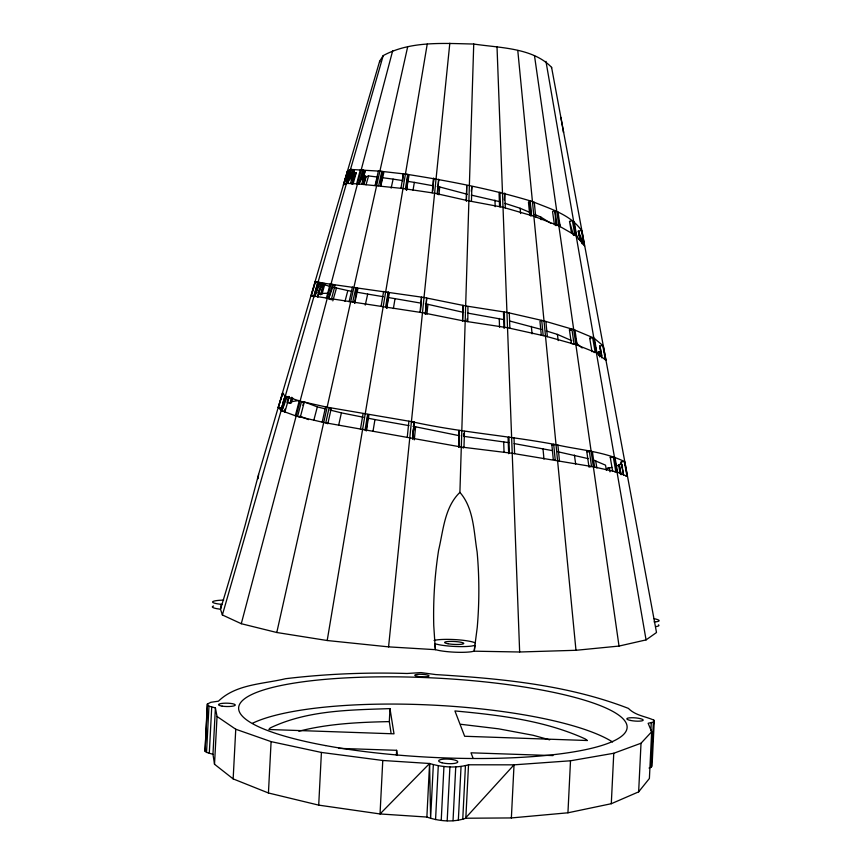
<?xml version="1.0" encoding="UTF-8"?>
<svg xmlns="http://www.w3.org/2000/svg" width="864" height="864" viewBox="0 0 864 864"><rect width="100%" height="100%" fill="white"/><g stroke="black" fill="none" stroke-linecap="round" stroke-linejoin="round"><path stroke-width="1.3" d="M563.512 131.609L563.512 132.43L560.887 117.45M529.891 215.395L530.161 200.858L528.455 202.046L529.74 215.384M433.544 182.25L433.652 178.254L432.173 192.845M458.622 446.785L459.086 430.499L458.719 447.314L459.086 430.499M474.163 651.186L477.241 627.448A466.668 440.618 -25.1 0 0 477.112 551.869C473.742 531.824 473.969 508.475 459.907 492.383L473.731 44.032C443.588 43.448 410.594 40.694 383.216 55.598L379.652 61.247L258.595 474.412L244.987 525.722A299.646 19.516 -74 0 1 226.4 589.734L220.504 609.239L222.372 614.963L241.283 623.711L276.782 632.502L327.197 640.516L388.573 646.866L435.434 649.674L439.117 650.516A22.529 3.521 3 0 0 471.193 651.769L474.163 651.186L519.653 651.996L575.975 650.29L619.024 646.067L646.067 639.9L656.51 632.513L551.588 67.37C532.591 47.498 499.165 47.93 473.731 44.032M463.547 436.115L463.622 433.447M467.046 321.408L467.122 318.859M464.465 431.341L463.968 447.358L463.18 448.103M467.791 321.656L467.942 306.763M471.442 201.388L471.884 186.721L471.29 191.203M403.283 176.472L403.38 173.837L400.95 188.287M567.94 812.797L570.51 760.784L613.764 753.268L641.023 743.234L651.672 731.765L648.14 723.287L653.389 722.056L654.253 721.138L653.81 720.122C645.214 716.234 635.537 715.63 628.387 708.383C567.14 684.698 500.818 678.586 435.769 674.579L420.984 672.592L407.074 673.488C366.52 672.246 325.901 673.877 285.606 678.704C263.077 684.126 235.969 684.083 218.441 701.179L210.827 702.302L207.263 704.138L205.027 751.226L206.528 752.393L212.965 754.294L214.52 764.251L233.15 778.896L268.434 792.99L318.708 805.129L380.041 813.953L426.87 817.052C439.182 821.34 453.373 822.539 465.826 818.23L511.369 817.938L567.94 812.797L611.291 803.714L638.647 791.856L649.393 778.475L651.672 731.765M611.291 803.714L613.764 753.268M638.647 791.856L641.023 743.234M650.862 730.782L651.251 722.79M649.037 768.064L651.186 767.189L653.389 722.056M651.877 759.672L652.266 751.766M652.784 741.215L653.108 734.627M653.616 724.075L653.81 720.122M654.253 721.138L652.061 766.13L651.186 767.189M207.263 704.138L208.969 706.19L215.406 707.875L217.037 716.483L235.753 729.238L271.102 741.625L321.419 752.447L382.774 760.482L380.041 813.953L429.581 763.495C442.055 767.254 455.9 768.377 468.526 764.791L514.026 764.834L570.51 760.784M391.1 733.46L389.318 721.602L389.977 708.61C349.693 710.014 307.228 710.186 270.151 727.985L268.823 729.497L394.006 733.828L389.977 708.61M396.382 755.276L396.63 750.308L338.774 748.364M435.434 649.674L434.938 643.734M426.87 817.052L429.581 763.495L382.774 760.482M433.339 764.694L430.618 818.424L429.581 763.495M435.564 819.59L438.286 765.731M441.223 820.4L443.945 766.465M447.185 820.8L449.906 766.843M453.028 820.757L455.749 766.854M458.341 820.282L461.052 766.476M462.748 819.396L465.448 765.752M465.826 818.23L468.526 764.791M474.401 650.084L475.006 645.311M511.369 817.938L514.026 764.834L465.858 817.657M205.027 751.226L207.446 705.175M206.528 752.393L208.969 706.19M209.293 753.451L211.723 707.13M212.965 754.294L215.406 707.875M220.784 608.353L220.99 604.346L217.156 603.774A19.667 2.527 1.8 0 1 219.629 600.286L223.657 600.08M214.52 764.251L217.037 716.483M233.15 778.896L235.753 729.238M268.434 792.99L271.102 741.625M318.708 805.129L321.419 752.447M432.853 190.966L433.652 178.254M551.545 68.008L551.588 67.37M420.617 310.165L421.546 297.108L419.99 312.325M504.295 199.886L504.76 193.277L503.95 193.882M414.115 422.118L412.754 438.826L414.115 422.118L412.754 438.826L414.191 422.41L411.426 421.61L327.132 407.203L300.078 401.198L285.282 396.166L282.355 393.325L282.874 393.055L278.262 407.279L281.146 410.562L296.147 416.048L323.719 422.485L461.3 447.034L512.222 453.298L593.352 466.787L617.026 472.057L627.361 476.345L624.802 461.7C603.396 451.278 578.956 449.95 556.027 444.69C508.032 435.553 459.162 432.302 411.426 421.61M426.643 298.015L425.315 314.323L426.719 298.49M438.642 179.204L437.173 193.774M380.689 185.738L381.866 171.396L383.767 172.757L380.873 185.738L382.828 172.109L379.89 171.169L350.482 169.42L347.447 171.148L350.546 172.087M388.12 292.075L386.77 308.232L385.603 307.109L388.12 292.075L389.275 293.231L386.77 308.232L388.584 292.55M406.49 190.253L407.797 174.42L408.899 175.824L406.49 190.253L408.348 175.144L405.432 174.074L379.89 171.169M584.593 246.002L576.137 235.764L558.857 225.871L533.855 216.227L503.021 207.295L468.893 200.912L434.603 193.201L403.002 188.525L357.502 183.859L346.464 183.395L343.397 184.972L347.447 171.148M402.635 181.386L403.38 173.837M388.573 646.866L449.82 43.2M437.486 193.817L438.718 179.917M414.288 439.884L415.595 426.805L412.981 426.341M426.913 314.345L427.928 304.333L425.293 303.88M438.944 194.832L439.733 186.98L437.195 186.516M407.279 437.098L408.899 421.2M368.053 414.796L366.26 430.996L368.874 415.379L367.632 414.482L365.018 430.132M258.077 478.71L258.595 474.412M356.756 288.004L354.64 303.437L357.934 288.673L355.946 287.518L352.652 302.314M373.032 431.158L374.954 419.569L367.211 418.025M393.379 308.567L395.032 298.663L388.519 297.572M413.035 190.177L414.331 182.38L407.7 181.364M327.197 640.516L427.226 44.107M405.378 188.881L407.797 174.42M360.439 429.322L363.064 413.694M381.089 306.439L383.616 291.416M599.422 356L598.784 351.842L600.869 351.464M600.005 346.842L599.584 346.075L602.737 345.427L605.416 359.878M338.602 425.466L341.399 412.862L329.994 410.033M365.256 305.068L367.686 294.095L383.314 296.708M391.133 188.147L393.131 179.129L402.408 180.554M378.68 185.695L381.866 171.396M322.196 422.129L325.609 406.868M349.121 301.795L352.426 287.032M378.367 171.05L375.17 185.339L376.207 182.974M276.782 632.502L407.711 46.656M363.193 184.496L365.407 175.835M364.306 183.254L365.893 177.066M304.182 402.462L300.262 417.312L297.594 416.383L301.514 401.522L304.182 402.462L302.994 402.17M331.247 299.84L335.07 285.358L332.489 284.245L328.655 298.75L330.383 299.473M361.822 183.956L365.202 171.104L362.696 169.83L358.96 183.978L365.202 171.104M313.772 420.412L317.326 406.901L305.154 402.224M344.995 301.374L347.825 290.585L351.799 291.287M375.592 184.712L377.266 178.33M299.236 400.918L295.315 415.746L296.363 416.059M326.344 298.372L330.167 283.9M356.616 183.827L360.353 169.7M241.283 623.711L392.72 50.598M287.41 401.328L288.803 396.403M289.267 396.544L287.064 402.57L290.034 403.423L291.773 397.256M318.708 294.052L320.695 294.613L323.838 283.457M351.864 184.043L355.018 172.832M290.034 403.423L291.838 398.228M320.695 294.613L324.227 283.295M352.231 183.935L355.396 172.735M292.723 398.045L291.341 402.97L290.444 403.164M324.745 284.44L321.959 294.343L321.084 294.451M353.084 183.913L356.238 172.714M302.908 405.346L303.934 401.76M332.813 300.856L336.485 288.014L347.825 290.585M366.034 184.799L368.572 175.932L377.6 177.055M280.984 410.378L285.12 396.004M313.837 296.114L317.909 281.956M346.216 183.524L350.233 169.571M222.372 614.963L383.216 55.598M281.923 410.843L286.07 396.436L289.073 397.364L284.936 411.761L281.923 410.843L287.107 396.76M350.482 169.42L354.218 170.597L347.306 183.438L351.324 169.441L354.218 170.597L350.579 183.298M284.936 411.761L284.288 411.491L284.98 409.093M317.52 295.855L318.632 292M320.112 286.837L321.224 282.971L321.894 283.122L317.822 297.313M352.069 175.597L353.171 171.796M363.679 184.248L365.882 176.72L368.572 175.932M311.764 294.451L315.457 281.837L318.254 282.917L314.55 295.553M283.241 401.836L283.986 399.298M283.586 393.8L282.506 393.476L278.413 407.452L281.513 408.348L285.228 395.647M283.694 401.544L284.44 399.006M328.655 298.75L333.547 284.72M358.96 183.978L363.982 170.51M362.372 179.042L363.722 175.435M320.166 282.528L314.863 296.287L318.946 282.085L321.894 283.122M318.179 292.561L321.419 284.126M353.765 178.751L356.119 172.681M350.989 178.438L353.452 172.422M347.306 183.438L352.825 170.057M362.394 180.349L364.662 175.651M351.011 179.777L354.748 172.757M318.341 292.604L323.298 283.306M621.335 464.119L618.581 464.854L620.201 473.785M504.587 327.726L504.36 312.001L503.485 313.038L504.058 328.342M459.907 492.383C444.528 507.136 443.308 530.528 438.62 550.163A443.47 414.947 42.2 0 0 433.76 625.698L435.262 648.562M598.72 352.166L598.644 355.158M509.274 453.2L508.982 436.968L508.086 437.735L508.669 453.686M508.604 313.34L509.285 312.941L509.868 328.244M533.131 202.813L534.287 202.284L535.712 216.94M554.947 210.535L555.898 225.634L557.042 225.169L554.947 210.535L552.55 211.572L554.44 224.856M513.421 437.951L514.004 437.702L514.609 453.676M553.273 459.454L551.88 444.992L553.694 444.301L555.228 460.112L554.623 460.328M571.396 343.667L569.43 329.886L571.892 329.054L574.052 344.099L573.091 344.412M611.809 467.359L606.874 468.742M616.68 465.815L619.11 465.048M311.386 295.715L422.485 312.703L465.178 321.257L507.524 327.726L545.486 336.139L575.867 344.606L596.387 352.771L605.977 360.31L603.299 345.902L593.838 338.018L573.707 329.584L544.018 320.911L506.952 312.401L465.653 305.921L424.03 297.486L314.971 281.977L318.254 282.917M569.516 221.422L572.389 220.547L574.895 235.051L573.545 235.44L569.516 221.422L571.558 233.269M592.024 351.778L589.691 338.245L592.618 337.511L595.177 352.285L594.043 352.555M586.796 451.613L589.324 450.976L591.538 466.474L589 467.078L586.796 451.613L588.308 451.958M298.825 731.246C328.309 723.643 359.014 722.25 389.318 721.602M620.59 464.476L621.54 464.27M612.63 471.107L610.243 457.315L613.235 456.721L615.838 471.787L614.866 471.971M606.506 468.698L609.379 468.137L609.984 471.841M474.638 645.473L471.474 646.078A22.518 3.424 3 0 1 439.409 644.814L435.488 643.928M612.306 457.412L614.423 457.013M578.297 239.09L580.37 238.702M621.216 464.238L619.164 464.627L620.784 473.569M623.56 475.276L621.097 462.035L624.272 461.462L626.983 476.042L625.957 476.215M291.168 401.728L298.836 400.486M654.134 621.94L656.176 621.767A19.246 2.43 4 0 0 654.08 618.678M321.862 293.468L328.504 293.166M553.003 755.59L470.999 752.814L472.921 757.804M220.99 604.346L221.962 604.444M460.836 724.291L498.625 728.827L533.12 735.275L549.666 739.854M382.784 177.746L393.131 179.129M463.795 436.342L508.918 442.66M281.146 410.562L282.074 410.692M405.432 174.074C448.2 180.781 490.979 188.946 532.429 201.539C550.066 208.904 570.758 214.402 581.99 231.152L584.356 244.706M220.504 609.239L216.907 608.688A19.667 2.603 1.8 0 1 213.538 606.02M467.608 313.092L504.371 319.702M395.032 298.663L421.34 303.199M355.774 291.989L367.686 294.095M514.156 443.588L552.15 450.576M374.954 419.569L409.039 425.639M414.331 182.38L433.382 185.825M333.482 287.453L336.485 288.014M551.88 444.992L553.813 445.37M341.399 412.862L363.344 417.247M557.388 451.634L588.125 458.622M415.595 426.805L459.81 435.802M471.28 195.113L499.997 201.722M427.928 304.333L463.655 312.422M509.512 320.965L541.264 329.411M317.326 406.901L324.929 408.78M593.114 459.907L605.502 465.145L606.474 470.426M439.733 186.98L467.338 194.292M278.262 407.279L281.513 408.348M320.652 283.651L329.638 286.308M610.243 457.315L611.248 457.618M314.183 296.816L311.105 295.877L315.176 281.966L318.082 282.895M546.221 330.934L557.377 334.39L571.73 340.664M505.03 203.364L520.128 208.256L529.87 212.404M569.43 329.886L570.942 330.394M314.042 296.136L315.133 296.514M289.073 397.364L288.295 396.922M299.83 416.092L308.502 419.623M534.73 214.477L540.821 217.069L550.93 223.355M589.691 338.245L590.706 338.731M621.097 462.035L623.408 472.964M576.299 343.051L582.185 347.976M575.737 233.982L576.763 236.466L574.268 222.037M379.652 61.247L379.901 61.873M559.235 224.111L560.142 226.606L558.047 212.026M582.196 243.81L578.275 231.152L581.386 230.429L584.042 244.75L578.275 231.152L579.96 240.257M582.714 239.652L584.215 244.728M576.04 233.906L576.763 236.466M594.767 344.801L596.97 353.225L594.421 338.515M558.554 220.18L560.142 226.606M575.748 338.99L577.12 345.114L574.97 330.113M580.241 239.609L578.794 231.822L580.208 240.116M600.318 347.836L600.804 350.449M601.29 353.074L601.776 355.698M622.037 464.929L622.534 467.575M600.253 348.149L601.7 356M599.584 346.075L601.776 357.88M598.784 351.842L599.713 356.962M619.25 464.486L621.119 474.725M614.974 457.261L617.576 472.273M545.962 61.366L646.067 639.9M595.609 460.555L596.894 468.029M396.63 750.308L397.451 755.471M592.391 451.624L594.605 467.068M534.481 55.588L619.024 646.067M540.821 217.069L541.188 219.704M557.377 334.39L558.252 340.589M574.409 455.069L575.672 464.011M545.886 321.462L547.366 336.658M557.906 445.046L559.44 460.814M517.784 50.512L575.975 650.29M531.587 215.568L530.161 200.858L530.766 216.108M543.186 335.632L541.717 320.382L539.957 321.332L541.296 335.275M520.128 208.256L520.636 213.538M531.36 326.344L532.073 333.871M542.992 448.729L543.974 459.14M504.76 193.277L505.31 207.965M497.005 46.537L519.653 651.996M500.472 206.82L499.921 192.1L499.079 193.406L499.576 206.755M494.953 200.092L495.191 206.701M499.23 318.427L499.543 327.262M503.669 441.72L504.047 452.239M252.536 723.244A194.54 44.032 2.9 0 1 434.7 705.208A194.54 44.032 2.9 0 1 612.587 741.992M658.454 624.856A19.246 2.495 4 0 1 655.938 626.573M434.052 640.429A22.518 3.424 3 0 1 455.382 639.619A22.518 3.424 3 0 1 475.297 642.881M462.996 305.381L462.575 321.138L462.996 305.381M466.744 185.641L466.344 200.966L466.744 185.641M329.162 407.57L325.75 422.863L327.823 423.76L331.225 408.499L329.162 407.57M347.684 171.007L343.634 184.853L349.283 171.547L347.684 171.007M607.478 468.472L606.668 468.666L608.71 468.353L607.478 468.472M587.304 740.513L464.648 736.268L454.928 710.942C499.111 715.079 544.374 720.338 585.187 738.904L587.304 740.513M442.022 762.782A9.58 2.268 3.1 0 0 457.628 762.253A9.58 2.268 3.1 0 0 445.014 759.067A9.58 2.268 3.1 0 0 442.022 762.782M630.601 720.468A8.186 1.598 4.6 0 0 643.183 720.166A8.186 1.598 4.6 0 0 631.314 717.736A8.186 1.598 4.6 0 0 630.601 720.468M417.161 676.296A7.15 1.264 2.8 0 0 428.89 676.156A7.15 1.264 2.8 0 0 419.634 674.266A7.15 1.264 2.8 0 0 417.161 676.296M222.178 706.147A8.37 1.674 1.1 0 0 235.246 705.143A8.37 1.674 1.1 0 0 223.29 703.274A8.37 1.674 1.1 0 0 222.178 706.147M325.523 745.578A194.486 39.701 2.9 0 0 626.746 729.54A194.486 39.701 2.9 0 0 346.345 677.873A194.486 39.701 2.9 0 0 325.523 745.578M448.038 643.745A9.569 1.458 3 0 0 463.612 643.68A9.569 1.458 3 0 0 450.954 641.401A9.569 1.458 3 0 0 448.038 643.745"/></g></svg>
